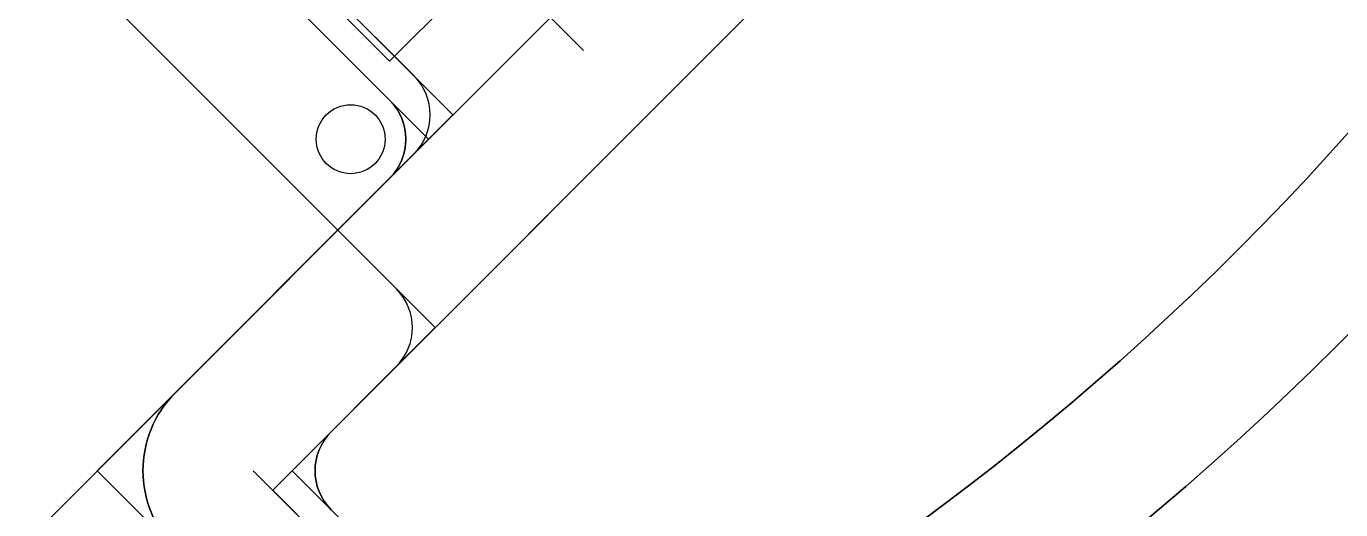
# Model space of a CAD drawing. Header units: centimetres. Extents: x -37.1 to 37.2, y -37.2 to 37.1.
# Drawn here: x 2.599 to 7.368, y -7.948 to -6.195 of the extents above; entities that cross this region are included whole.
import ezdxf

# ---------------------------------------------------------------- set-up
doc = ezdxf.new("R2010")
doc.units = ezdxf.units.CM
doc.header["$MEASUREMENT"] = 0
for name, color, linetype in [('IO基板 v3_Sketch1', 7, 'Continuous'), ('IO基板 v3_Sketch11', 7, 'Continuous'), ('IO基板 v3_Sketch12', 7, 'Continuous'), ('IO基板 v3_Sketch13', 7, 'Continuous'), ('IO基板 v3_Sketch14', 7, 'Continuous'), ('IO基板 v3_Sketch15', 7, 'Continuous'), ('IO基板 v3_Sketch17', 7, 'Continuous'), ('IO基板 v3_Sketch18', 7, 'Continuous'), ('IO基板 v3_Sketch19', 7, 'Continuous'), ('IO基板 v3_Sketch20', 7, 'Continuous'), ('IO基板 v3_Sketch21', 7, 'Continuous'), ('IO基板 v3_Sketch22', 7, 'Continuous'), ('IO基板 v3_Sketch24', 7, 'Continuous'), ('IO基板 v3_Sketch25', 7, 'Continuous'), ('IO基板 v3_Sketch26', 7, 'Continuous'), ('IO基板 v3_Sketch27', 7, 'Continuous'), ('IO基板 v3_Sketch28', 7, 'Continuous'), ('IO基板 v3_Sketch29', 7, 'Continuous'), ('IO基板 v3_Sketch30', 7, 'Continuous'), ('IO基板 v3_Sketch31', 7, 'Continuous'), ('IO基板 v3_Sketch32', 7, 'Continuous'), ('IO基板 v3_Sketch33', 7, 'Continuous'), ('IO基板 v3_Sketch34', 7, 'Continuous'), ('IO基板 v3_Sketch35', 7, 'Continuous'), ('IO基板 v3_Sketch36', 7, 'Continuous'), ('IO基板 v3_Sketch38', 7, 'Continuous'), ('IO基板 v3_Sketch39', 7, 'Continuous'), ('IO基板 v3_Sketch40', 7, 'Continuous'), ('IO基板 v3_Sketch41', 7, 'Continuous'), ('IO基板 v3_Sketch42', 7, 'Continuous'), ('IO基板 v3_Sketch43', 7, 'Continuous'), ('IO基板 v3_Sketch44', 7, 'Continuous'), ('IO基板 v3_Sketch45', 7, 'Continuous'), ('IO基板 v3_Sketch46', 7, 'Continuous'), ('IO基板 v3_Sketch47', 7, 'Continuous'), ('IO基板 v3_Sketch48', 7, 'Continuous'), ('IO基板 v3_Sketch49', 7, 'Continuous'), ('IO基板 v3_Sketch50', 7, 'Continuous'), ('IO基板 v3_Sketch51', 7, 'Continuous'), ('IO基板 v3_Sketch55', 7, 'Continuous'), ('IO基板 v3_Sketch56', 7, 'Continuous'), ('IO基板 v3_Sketch57', 7, 'Continuous'), ('IO基板 v3_Sketch58', 7, 'Continuous'), ('IO基板 v3_Sketch59', 7, 'Continuous'), ('IO基板 v3_Sketch60', 7, 'Continuous'), ('IO基板 v3_Sketch61', 7, 'Continuous'), ('IO基板 v3_Sketch62', 7, 'Continuous'), ('IO基板 v3_Sketch63', 7, 'Continuous'), ('IO基板 v3_Sketch64', 7, 'Continuous'), ('IO基板 v3_Sketch65', 7, 'Continuous'), ('IO基板 v3_Sketch66', 7, 'Continuous'), ('IO基板 v3_Sketch68', 7, 'Continuous'), ('IO基板 v3_Sketch69', 7, 'Continuous'), ('IO基板 v3_Sketch70', 7, 'Continuous'), ('IO基板 v3_Sketch71', 7, 'Continuous'), ('IO基板 v3_Sketch72', 7, 'Continuous'), ('IO基板 v3_Sketch9', 7, 'Continuous')]:
    doc.layers.add(name, color=color, linetype=linetype)

msp = doc.modelspace()

# ---------------------------------------------------------------- linework, layer by layer
at = {"layer": 'IO基板 v3_Sketch1'}
msp.add_circle((0, 0), 10.4, dxfattribs=at)
at = {"layer": 'IO基板 v3_Sketch11'}
for p, q in [((5.6851, -5.6851), (3.5638, -7.8065)), ((3.5638, -7.8065), (4.92, -9.1626))]:
    msp.add_line(p, q, dxfattribs=at)
at = {"layer": 'IO基板 v3_Sketch11', "extrusion": (0, 0, -1)}
msp.add_circle((0, 0), 10.4, dxfattribs=at)
at = {"layer": 'IO基板 v3_Sketch12'}
for p, q in [((3.5638, -7.8065, 0.3), (7.8065, -3.5638, 0.3)), ((4.92, -9.1626, 0.3), (3.5638, -7.8065, 0.3))]:
    msp.add_line(p, q, dxfattribs=at)
at = {"layer": 'IO基板 v3_Sketch13'}
for p, q in [((3.5638, -7.8065, 0.3), (7.8065, -3.5638, 0.3)), ((4.92, -9.1626, 0.3), (3.5638, -7.8065, 0.3))]:
    msp.add_line(p, q, dxfattribs=at)
at = {"layer": 'IO基板 v3_Sketch14'}
for p, q in [((3.5638, -7.8065, 0.3), (7.8065, -3.5638, 0.3)), ((4.92, -9.1626, 0.3), (3.5638, -7.8065, 0.3))]:
    msp.add_line(p, q, dxfattribs=at)
at = {"layer": 'IO基板 v3_Sketch15'}
for p, q in [((3.5638, -7.8065, 0.3), (7.8065, -3.5638, 0.3)), ((4.92, -9.1626, 0.3), (3.5638, -7.8065, 0.3))]:
    msp.add_line(p, q, dxfattribs=at)
at = {"layer": 'IO基板 v3_Sketch17'}
for p, q in [((3.5638, -7.8065, 0.3), (7.8065, -3.5638, 0.3)), ((4.92, -9.1626, 0.3), (3.5638, -7.8065, 0.3))]:
    msp.add_line(p, q, dxfattribs=at)
at = {"layer": 'IO基板 v3_Sketch18'}
for p, q in [((3.5638, -7.8065, 0.3), (7.8065, -3.5638, 0.3)), ((4.92, -9.1626, 0.3), (3.5638, -7.8065, 0.3))]:
    msp.add_line(p, q, dxfattribs=at)
msp.add_circle((0, 0, 0.3), 37.15, dxfattribs=at)
at = {"layer": 'IO基板 v3_Sketch19'}
for p, q in [((3.5638, -7.8065, 0.3), (7.8065, -3.5638, 0.3)), ((4.92, -9.1626, 0.3), (3.5638, -7.8065, 0.3))]:
    msp.add_line(p, q, dxfattribs=at)
at = {"layer": 'IO基板 v3_Sketch20'}
for p, q in [((3.5638, -7.8065, 0.3), (7.8065, -3.5638, 0.3)), ((4.92, -9.1626, 0.3), (3.5638, -7.8065, 0.3))]:
    msp.add_line(p, q, dxfattribs=at)
at = {"layer": 'IO基板 v3_Sketch21'}
for p, q in [((3.5638, -7.8065, 0.3), (7.8065, -3.5638, 0.3)), ((4.92, -9.1626, 0.3), (3.5638, -7.8065, 0.3))]:
    msp.add_line(p, q, dxfattribs=at)
at = {"layer": 'IO基板 v3_Sketch22'}
for p, q in [((3.5638, -7.8065, 0.3), (7.8065, -3.5638, 0.3)), ((4.92, -9.1626, 0.3), (3.5638, -7.8065, 0.3))]:
    msp.add_line(p, q, dxfattribs=at)
msp.add_circle((0, 0, 0.3), 9.9, dxfattribs=at)
at = {"layer": 'IO基板 v3_Sketch24'}
for p, q in [((3.5638, -7.8065, 0.3), (7.8065, -3.5638, 0.3)), ((3.935, -5.5968, 0.3), (4.6204, -6.2821, 0.3)), ((4.92, -9.1626, 0.3), (3.5638, -7.8065, 0.3))]:
    msp.add_line(p, q, dxfattribs=at)
at = {"layer": 'IO基板 v3_Sketch25'}
for p, q in [((3.5638, -7.8065, 0.3), (7.8065, -3.5638, 0.3)), ((4.92, -9.1626, 0.3), (3.5638, -7.8065, 0.3))]:
    msp.add_line(p, q, dxfattribs=at)
at = {"layer": 'IO基板 v3_Sketch26'}
for p, q in [((3.5638, -7.8065, 0.3), (7.8065, -3.5638, 0.3)), ((4.92, -9.1626, 0.3), (3.5638, -7.8065, 0.3))]:
    msp.add_line(p, q, dxfattribs=at)
at = {"layer": 'IO基板 v3_Sketch27'}
for p, q in [((3.5638, -7.8065, 0.3), (7.8065, -3.5638, 0.3)), ((4.92, -9.1626, 0.3), (3.5638, -7.8065, 0.3))]:
    msp.add_line(p, q, dxfattribs=at)
msp.add_circle((0, 0, 0.3), 9.9, dxfattribs=at)
at = {"layer": 'IO基板 v3_Sketch28'}
for p, q in [((3.5638, -7.8065, 0.3), (7.8065, -3.5638, 0.3)), ((3.5815, -5.9503, 0.3), (4.1472, -6.516, 0.3)), ((4.5007, -6.1624, 0.3), (2.496, -8.1672, 0.3)), ((3.6998, -8.6496, 0.3), (2.8567, -7.8065, 0.3)), ((4.92, -9.1626, 0.3), (3.5638, -7.8065, 0.3))]:
    msp.add_line(p, q, dxfattribs=at)
msp.add_circle((0, 0, 0.3), 9.9, dxfattribs=at)
at = {"layer": 'IO基板 v3_Sketch29'}
for p, q in [((3.5638, -7.8065, 0.3), (7.8065, -3.5638, 0.3)), ((2.1468, -4.5156, 0.3), (4.1472, -6.516, 0.3)), ((4.1472, -6.516, 0.3), (2.8567, -7.8065, 0.3)), ((2.8567, -7.8065, 0.3), (4.0734, -9.0232, 0.3)), ((4.92, -9.1626, 0.3), (3.5638, -7.8065, 0.3))]:
    msp.add_line(p, q, dxfattribs=at)
at = {"layer": 'IO基板 v3_Sketch30'}
for p, q in [((3.7052, -7.665, 0.3), (7.665, -3.7052, 0.3)), ((2.2452, -4.614, 0.3), (4.0058, -6.3746, 0.3)), ((4.0058, -6.6574, 0.3), (3.1396, -7.5236, 0.3))]:
    msp.add_line(p, q, dxfattribs=at)
for centre, radius, start, end in [((3.8643, -6.516, 0.3), 0.2, 315, 45), ((3.4224, -7.8065, 0.3), 0.4, 135, 225), ((3.8467, -7.8065, 0.3), 0.2, 135, 225)]:
    msp.add_arc(centre, radius, start, end, dxfattribs=at)
at = {"layer": 'IO基板 v3_Sketch31'}
for p, q in [((3.7052, -7.665, 0.3), (7.665, -3.7052, 0.3)), ((2.2452, -4.614, 0.3), (4.0058, -6.3746, 0.3)), ((4.0058, -6.6574, 0.3), (3.1396, -7.5236, 0.3))]:
    msp.add_line(p, q, dxfattribs=at)
for centre, radius, start, end in [((3.8643, -6.516, 0.3), 0.2, 315, 45), ((3.4224, -7.8065, 0.3), 0.4, 135, 225), ((3.8467, -7.8065, 0.3), 0.2, 135, 225)]:
    msp.add_arc(centre, radius, start, end, dxfattribs=at)
at = {"layer": 'IO基板 v3_Sketch32'}
for p, q in [((3.7052, -7.665, 0.3), (7.665, -3.7052, 0.3)), ((2.2452, -4.614, 0.3), (4.0058, -6.3746, 0.3)), ((4.0058, -6.6574, 0.3), (3.1396, -7.5236, 0.3))]:
    msp.add_line(p, q, dxfattribs=at)
for centre, radius, start, end in [((3.8643, -6.516, 0.3), 0.2, 315, 45), ((3.4224, -7.8065, 0.3), 0.4, 135, 225), ((3.8467, -7.8065, 0.3), 0.2, 135, 225)]:
    msp.add_arc(centre, radius, start, end, dxfattribs=at)
at = {"layer": 'IO基板 v3_Sketch33'}
for p, q in [((3.7052, -7.665, 0.3), (7.665, -3.7052, 0.3)), ((2.1468, -4.5156, 0.3), (4.1472, -6.516, 0.3)), ((3.1297, -5.6753, 0.3), (4.0588, -6.6044, 0.3)), ((4.1472, -6.516, 0.3), (3.1396, -7.5236, 0.3))]:
    msp.add_line(p, q, dxfattribs=at)
for centre, radius in [((3.4224, -7.8065, 0.3), 0.4), ((3.8467, -7.8065, 0.3), 0.2)]:
    msp.add_arc(centre, radius, 135, 225, dxfattribs=at)
at = {"layer": 'IO基板 v3_Sketch34'}
for p, q in [((3.7052, -7.665, 0.3), (7.665, -3.7052, 0.3)), ((2.1213, -4.6669, 0.3), (3.9174, -6.463, 0.3)), ((3.9174, -6.7458, 0.3), (3.1396, -7.5236, 0.3))]:
    msp.add_line(p, q, dxfattribs=at)
for centre, radius, start, end in [((3.776, -6.6044, 0.3), 0.2, 315, 45), ((3.4224, -7.8065, 0.3), 0.4, 135, 225), ((3.8467, -7.8065, 0.3), 0.2, 135, 225)]:
    msp.add_arc(centre, radius, start, end, dxfattribs=at)
at = {"layer": 'IO基板 v3_Sketch35'}
for p, q in [((3.7052, -7.665, 0.3), (7.665, -3.7052, 0.3)), ((2.1213, -4.6669, 0.3), (3.9174, -6.463, 0.3)), ((3.9174, -6.7458, 0.3), (3.1396, -7.5236, 0.3))]:
    msp.add_line(p, q, dxfattribs=at)
for centre, radius, start, end in [((3.776, -6.6044, 0.3), 0.2, 315, 45), ((3.4224, -7.8065, 0.3), 0.4, 135, 225), ((3.8467, -7.8065, 0.3), 0.2, 135, 225)]:
    msp.add_arc(centre, radius, start, end, dxfattribs=at)
at = {"layer": 'IO基板 v3_Sketch36'}
for p, q in [((3.7052, -7.665, 0.3), (7.665, -3.7052, 0.3)), ((2.1213, -4.6669, 0.3), (3.9174, -6.463, 0.3)), ((3.9174, -6.7458, 0.3), (3.1396, -7.5236, 0.3))]:
    msp.add_line(p, q, dxfattribs=at)
for centre, radius, start, end in [((3.776, -6.6044, 0.3), 0.2, 315, 45), ((3.4224, -7.8065, 0.3), 0.4, 135, 225), ((3.8467, -7.8065, 0.3), 0.2, 135, 225)]:
    msp.add_arc(centre, radius, start, end, dxfattribs=at)
at = {"layer": 'IO基板 v3_Sketch38'}
for p, q in [((7.665, -3.7052, 0.15), (3.7052, -7.665, 0.15)), ((3.9174, -6.463, 0.15), (2.1213, -4.6669, 0.15)), ((3.1396, -7.5236, 0.15), (3.9174, -6.7458, 0.15))]:
    msp.add_line(p, q, dxfattribs=at)
at = {"layer": 'IO基板 v3_Sketch38', "extrusion": (-1e-16, 0, -1)}
for centre, radius, start, end in [((-3.776, -6.6044, -0.15), 0.2, 135, 225), ((-3.4224, -7.8065, -0.15), 0.4, 315, 45), ((-3.8467, -7.8065, -0.15), 0.2, 315, 45)]:
    msp.add_arc(centre, radius, start, end, dxfattribs=at)
at = {"layer": 'IO基板 v3_Sketch39'}
for p, q in [((3.7052, -7.665, 0.3), (7.665, -3.7052, 0.3)), ((2.1213, -4.6669, 0.3), (3.9174, -6.463, 0.3)), ((3.9174, -6.7458, 0.3), (3.1396, -7.5236, 0.3))]:
    msp.add_line(p, q, dxfattribs=at)
for centre, radius, start, end in [((3.776, -6.6044, 0.3), 0.2, 315, 45), ((3.4224, -7.8065, 0.3), 0.4, 135, 225), ((3.8467, -7.8065, 0.3), 0.2, 135, 225)]:
    msp.add_arc(centre, radius, start, end, dxfattribs=at)
at = {"layer": 'IO基板 v3_Sketch40'}
for p, q in [((3.7052, -7.665, 0.3), (7.665, -3.7052, 0.3)), ((2.1213, -4.6669, 0.3), (3.9174, -6.463, 0.3)), ((3.9174, -6.7458, 0.3), (3.1396, -7.5236, 0.3))]:
    msp.add_line(p, q, dxfattribs=at)
for centre, radius, start, end in [((3.776, -6.6044, 0.3), 0.2, 315, 45), ((3.4224, -7.8065, 0.3), 0.4, 135, 225), ((3.8467, -7.8065, 0.3), 0.2, 135, 225)]:
    msp.add_arc(centre, radius, start, end, dxfattribs=at)
at = {"layer": 'IO基板 v3_Sketch41'}
for p, q in [((3.7052, -7.665, 0.3), (7.665, -3.7052, 0.3)), ((2.1213, -4.6669, 0.3), (3.9174, -6.463, 0.3)), ((3.9174, -6.7458, 0.3), (3.1396, -7.5236, 0.3))]:
    msp.add_line(p, q, dxfattribs=at)
for centre, radius, start, end in [((3.776, -6.6044, 0.3), 0.2, 315, 45), ((3.4224, -7.8065, 0.3), 0.4, 135, 225), ((3.8467, -7.8065, 0.3), 0.2, 135, 225)]:
    msp.add_arc(centre, radius, start, end, dxfattribs=at)
at = {"layer": 'IO基板 v3_Sketch42'}
for p, q in [((3.7052, -7.665, 0.3), (7.665, -3.7052, 0.3)), ((2.1213, -4.6669, 0.3), (3.9174, -6.463, 0.3)), ((3.9174, -6.7458, 0.3), (3.1396, -7.5236, 0.3))]:
    msp.add_line(p, q, dxfattribs=at)
for centre, radius, start, end in [((3.776, -6.6044, 0.3), 0.2, 315, 45), ((3.4224, -7.8065, 0.3), 0.4, 135, 225), ((3.8467, -7.8065, 0.3), 0.2, 135, 225)]:
    msp.add_arc(centre, radius, start, end, dxfattribs=at)
at = {"layer": 'IO基板 v3_Sketch43'}
for p, q in [((3.7052, -7.665, 0.3), (7.665, -3.7052, 0.3)), ((2.1213, -4.6669, 0.3), (3.9174, -6.463, 0.3)), ((3.9174, -6.7458, 0.3), (3.1396, -7.5236, 0.3))]:
    msp.add_line(p, q, dxfattribs=at)
msp.add_circle((0, 0, 0.3), 9.9, dxfattribs=at)
for centre, radius, start, end in [((3.776, -6.6044, 0.3), 0.2, 315, 45), ((3.4224, -7.8065, 0.3), 0.4, 135, 225), ((3.8467, -7.8065, 0.3), 0.2, 135, 225)]:
    msp.add_arc(centre, radius, start, end, dxfattribs=at)
at = {"layer": 'IO基板 v3_Sketch44'}
for p, q in [((3.7052, -7.665, 0.3), (7.665, -3.7052, 0.3)), ((2.1213, -4.6669, 0.3), (3.9174, -6.463, 0.3)), ((3.9174, -6.7458, 0.3), (3.1396, -7.5236, 0.3))]:
    msp.add_line(p, q, dxfattribs=at)
for centre, radius, start, end in [((3.776, -6.6044, 0.3), 0.2, 315, 45), ((3.4224, -7.8065, 0.3), 0.4, 135, 225), ((3.8467, -7.8065, 0.3), 0.2, 135, 225)]:
    msp.add_arc(centre, radius, start, end, dxfattribs=at)
at = {"layer": 'IO基板 v3_Sketch45'}
for p, q in [((3.7052, -7.665, 0.3), (7.665, -3.7052, 0.3)), ((2.1213, -4.6669, 0.3), (3.9174, -6.463, 0.3)), ((3.9174, -6.7458, 0.3), (3.1396, -7.5236, 0.3))]:
    msp.add_line(p, q, dxfattribs=at)
for centre, radius, start, end in [((3.776, -6.6044, 0.3), 0.2, 315, 45), ((3.4224, -7.8065, 0.3), 0.4, 135, 225), ((3.8467, -7.8065, 0.3), 0.2, 135, 225)]:
    msp.add_arc(centre, radius, start, end, dxfattribs=at)
at = {"layer": 'IO基板 v3_Sketch46'}
for p, q in [((3.7052, -7.665, 0.3), (7.665, -3.7052, 0.3)), ((2.1213, -4.6669, 0.3), (3.9174, -6.463, 0.3)), ((3.9174, -6.7458, 0.3), (3.1396, -7.5236, 0.3))]:
    msp.add_line(p, q, dxfattribs=at)
for centre, radius, start, end in [((3.776, -6.6044, 0.3), 0.2, 315, 45), ((3.4224, -7.8065, 0.3), 0.4, 135, 225), ((3.8467, -7.8065, 0.3), 0.2, 135, 225)]:
    msp.add_arc(centre, radius, start, end, dxfattribs=at)
at = {"layer": 'IO基板 v3_Sketch47'}
for p, q in [((3.7052, -7.665, 0.3), (7.665, -3.7052, 0.3)), ((3.136, -5.6816, 0.3), (3.9174, -6.463, 0.3)), ((3.9174, -6.7458, 0.3), (3.1396, -7.5236, 0.3))]:
    msp.add_line(p, q, dxfattribs=at)
for centre, radius, start, end in [((3.776, -6.6044, 0.3), 0.2, 315, 45), ((3.4224, -7.8065, 0.3), 0.4, 135, 225), ((3.8467, -7.8065, 0.3), 0.2, 135, 225)]:
    msp.add_arc(centre, radius, start, end, dxfattribs=at)
at = {"layer": 'IO基板 v3_Sketch48'}
for p, q in [((3.7052, -7.665, 0.3), (7.665, -3.7052, 0.3)), ((3.136, -5.6816, 0.3), (3.9174, -6.463, 0.3)), ((3.9174, -6.7458, 0.3), (3.1396, -7.5236, 0.3))]:
    msp.add_line(p, q, dxfattribs=at)
for centre, radius, start, end in [((3.776, -6.6044, 0.3), 0.2, 315, 45), ((3.4224, -7.8065, 0.3), 0.4, 135, 225), ((3.8467, -7.8065, 0.3), 0.2, 135, 225)]:
    msp.add_arc(centre, radius, start, end, dxfattribs=at)
at = {"layer": 'IO基板 v3_Sketch49'}
for p, q in [((3.7052, -7.665, 0.3), (7.665, -3.7052, 0.3)), ((3.136, -5.6816, 0.3), (3.9174, -6.463, 0.3)), ((3.9174, -6.7458, 0.3), (3.1396, -7.5236, 0.3))]:
    msp.add_line(p, q, dxfattribs=at)
for centre, radius, start, end in [((3.776, -6.6044, 0.3), 0.2, 315, 45), ((3.4224, -7.8065, 0.3), 0.4, 135, 225), ((3.8467, -7.8065, 0.3), 0.2, 135, 225)]:
    msp.add_arc(centre, radius, start, end, dxfattribs=at)
at = {"layer": 'IO基板 v3_Sketch50'}
for p, q in [((3.7052, -7.665, 0.3), (7.665, -3.7052, 0.3)), ((3.136, -5.6816, 0.3), (3.9174, -6.463, 0.3)), ((3.9174, -6.7458, 0.3), (3.1396, -7.5236, 0.3))]:
    msp.add_line(p, q, dxfattribs=at)
for centre, radius, start, end in [((3.776, -6.6044, 0.3), 0.2, 315, 45), ((3.4224, -7.8065, 0.3), 0.4, 135, 225), ((3.8467, -7.8065, 0.3), 0.2, 135, 225)]:
    msp.add_arc(centre, radius, start, end, dxfattribs=at)
at = {"layer": 'IO基板 v3_Sketch51'}
for p, q in [((3.7052, -7.665, 0.3), (7.665, -3.7052, 0.3)), ((3.136, -5.6816, 0.3), (3.9174, -6.463, 0.3)), ((3.9174, -6.7458, 0.3), (3.1396, -7.5236, 0.3))]:
    msp.add_line(p, q, dxfattribs=at)
for centre, radius, start, end in [((3.776, -6.6044, 0.3), 0.2, 315, 45), ((3.4224, -7.8065, 0.3), 0.4, 135, 225), ((3.8467, -7.8065, 0.3), 0.2, 135, 225)]:
    msp.add_arc(centre, radius, start, end, dxfattribs=at)
at = {"layer": 'IO基板 v3_Sketch55'}
for p, q in [((3.7052, -7.665, 0.3), (7.665, -3.7052, 0.3)), ((3.136, -5.6816, 0.3), (3.9174, -6.463, 0.3)), ((3.9174, -6.7458, 0.3), (3.1396, -7.5236, 0.3))]:
    msp.add_line(p, q, dxfattribs=at)
for centre, radius, start, end in [((3.776, -6.6044, 0.3), 0.2, 315, 45), ((3.4224, -7.8065, 0.3), 0.4, 135, 225), ((3.8467, -7.8065, 0.3), 0.2, 135, 225)]:
    msp.add_arc(centre, radius, start, end, dxfattribs=at)
at = {"layer": 'IO基板 v3_Sketch56'}
for p, q in [((3.7052, -7.665, 0.3), (7.665, -3.7052, 0.3)), ((3.136, -5.6816, 0.3), (3.9174, -6.463, 0.3)), ((3.9174, -6.7458, 0.3), (3.1396, -7.5236, 0.3))]:
    msp.add_line(p, q, dxfattribs=at)
for centre, radius, start, end in [((3.776, -6.6044, 0.3), 0.2, 315, 45), ((3.4224, -7.8065, 0.3), 0.4, 135, 225), ((3.8467, -7.8065, 0.3), 0.2, 135, 225)]:
    msp.add_arc(centre, radius, start, end, dxfattribs=at)
at = {"layer": 'IO基板 v3_Sketch57'}
for p, q in [((3.7052, -7.665, 0.3), (7.665, -3.7052, 0.3)), ((3.2775, -5.823, 0.3), (3.9174, -6.463, 0.3)), ((3.9174, -6.7458, 0.3), (3.1396, -7.5236, 0.3))]:
    msp.add_line(p, q, dxfattribs=at)
for centre, radius, start, end in [((3.776, -6.6044, 0.3), 0.2, 315, 45), ((3.4224, -7.8065, 0.3), 0.4, 135, 225), ((3.8467, -7.8065, 0.3), 0.2, 135, 225)]:
    msp.add_arc(centre, radius, start, end, dxfattribs=at)
at = {"layer": 'IO基板 v3_Sketch58'}
for p, q in [((3.7052, -7.665, 0.3), (7.665, -3.7052, 0.3)), ((3.2775, -5.823, 0.3), (3.9174, -6.463, 0.3)), ((3.9174, -6.7458, 0.3), (3.1396, -7.5236, 0.3))]:
    msp.add_line(p, q, dxfattribs=at)
for centre, radius, start, end in [((3.776, -6.6044, 0.3), 0.2, 315, 45), ((3.4224, -7.8065, 0.3), 0.4, 135, 225), ((3.8467, -7.8065, 0.3), 0.2, 135, 225)]:
    msp.add_arc(centre, radius, start, end, dxfattribs=at)
at = {"layer": 'IO基板 v3_Sketch59'}
for p, q in [((3.7052, -7.665, 0.3), (7.665, -3.7052, 0.3)), ((3.2775, -5.823, 0.3), (3.9174, -6.463, 0.3)), ((3.9174, -6.7458, 0.3), (3.1396, -7.5236, 0.3))]:
    msp.add_line(p, q, dxfattribs=at)
msp.add_circle((0, 0, 0.3), 9.9, dxfattribs=at)
for centre, radius, start, end in [((3.776, -6.6044, 0.3), 0.2, 315, 45), ((3.4224, -7.8065, 0.3), 0.4, 135, 225), ((3.8467, -7.8065, 0.3), 0.2, 135, 225)]:
    msp.add_arc(centre, radius, start, end, dxfattribs=at)
at = {"layer": 'IO基板 v3_Sketch60'}
for p, q in [((3.9174, -6.463, 0.46), (2.4613, -5.0069, 0.46)), ((3.1396, -7.5236, 0.46), (3.9174, -6.7458, 0.46))]:
    msp.add_line(p, q, dxfattribs=at)
for centre, radius, start, end in [((3.776, -6.6044, 0.46), 0.2, 315, 45), ((3.4224, -7.8065, 0.46), 0.4, 135, 225)]:
    msp.add_arc(centre, radius, start, end, dxfattribs=at)
at = {"layer": 'IO基板 v3_Sketch61'}
for p, q in [((3.9174, -6.463, 0.46), (2.4613, -5.0069, 0.46)), ((3.1396, -7.5236, 0.46), (3.9174, -6.7458, 0.46))]:
    msp.add_line(p, q, dxfattribs=at)
msp.add_circle((3.776, -6.6044, 0.46), 0.125, dxfattribs=at)
for centre, radius, start, end in [((3.776, -6.6044, 0.46), 0.2, 315, 45), ((3.4224, -7.8065, 0.46), 0.4, 135, 225)]:
    msp.add_arc(centre, radius, start, end, dxfattribs=at)
at = {"layer": 'IO基板 v3_Sketch62'}
for p, q in [((3.9174, -6.463, 0.46), (2.5197, -5.0652, 0.46)), ((3.1396, -7.5236, 0.46), (3.9174, -6.7458, 0.46))]:
    msp.add_line(p, q, dxfattribs=at)
msp.add_circle((3.776, -6.6044, 0.46), 0.125, dxfattribs=at)
for centre, radius, start, end in [((3.776, -6.6044, 0.46), 0.2, 315, 45), ((3.4224, -7.8065, 0.46), 0.4, 135, 225)]:
    msp.add_arc(centre, radius, start, end, dxfattribs=at)
at = {"layer": 'IO基板 v3_Sketch63'}
for p, q in [((3.9174, -6.463, 0.46), (2.5197, -5.0652, 0.46)), ((3.1396, -7.5236, 0.46), (3.9174, -6.7458, 0.46))]:
    msp.add_line(p, q, dxfattribs=at)
for centre, radius in [((0, 0, 0.46), 9.9), ((3.776, -6.6044, 0.46), 0.125)]:
    msp.add_circle(centre, radius, dxfattribs=at)
for centre, radius, start, end in [((3.776, -6.6044, 0.46), 0.2, 315, 45), ((3.4224, -7.8065, 0.46), 0.4, 135, 225)]:
    msp.add_arc(centre, radius, start, end, dxfattribs=at)
at = {"layer": 'IO基板 v3_Sketch64'}
for p, q in [((2.5197, -5.0652, 0.3), (3.9174, -6.463, 0.3)), ((3.9174, -6.7458, 0.3), (3.1396, -7.5236, 0.3))]:
    msp.add_line(p, q, dxfattribs=at)
at = {"layer": 'IO基板 v3_Sketch64', "extrusion": (-1e-16, 0, -1)}
msp.add_circle((0, 0, -0.3), 9.9, dxfattribs=at)
for centre, radius, start, end in [((-3.776, -6.6044, -0.3), 0.2, 135, 225), ((-3.4224, -7.8065, -0.3), 0.4, 315, 45)]:
    msp.add_arc(centre, radius, start, end, dxfattribs=at)
at = {"layer": 'IO基板 v3_Sketch65'}
for p, q in [((1.8, -5.005, 0.46), (4.0826, -7.2877, 0.46)), ((3.9174, -6.463, 0.46), (2.5197, -5.0652, 0.46)), ((3.1396, -7.5236, 0.46), (3.9174, -6.7458, 0.46))]:
    msp.add_line(p, q, dxfattribs=at)
for centre, radius, start, end in [((3.776, -6.6044, 0.46), 0.2, 315, 45), ((3.4224, -7.8065, 0.46), 0.4, 135, 225)]:
    msp.add_arc(centre, radius, start, end, dxfattribs=at)
at = {"layer": 'IO基板 v3_Sketch66'}
for p, q in [((3.7291, -6.9341, 1.46), (1.8586, -5.0636, 1.46)), ((3.1396, -7.5236, 1.46), (3.7291, -6.9341, 1.46)), ((3.7291, -6.9341, 1.46), (4.0826, -7.2877, 1.46)), ((4.0826, -7.2877, 1.46), (3.4931, -7.8772, 1.46)), ((3.4224, -7.8065, 1.46), (4.55, -8.9341, 1.46))]:
    msp.add_line(p, q, dxfattribs=at)
msp.add_circle((0, 0, 1.46), 9.9, dxfattribs=at)
msp.add_arc((3.4224, -7.8065, 1.46), 0.4, 135, 225, dxfattribs=at)
at = {"layer": 'IO基板 v3_Sketch68'}
for p, q in [((4.0826, -7.2877, 1.46), (1.8586, -5.0636, 1.46)), ((3.4931, -7.8772, 1.46), (4.0826, -7.2877, 1.46)), ((3.4931, -7.8772, 1.46), (3.5638, -7.8065, 1.46)), ((3.5638, -7.8065, 1.46), (4.8097, -9.0523, 1.46)), ((4.4563, -8.8403, 1.46), (3.4931, -7.8772, 1.46))]:
    msp.add_line(p, q, dxfattribs=at)
msp.add_circle((0, 0, 1.46), 9.9, dxfattribs=at)
at = {"layer": 'IO基板 v3_Sketch69'}
for p, q in [((3.7052, -7.665, 0.3), (7.665, -3.7052, 0.3)), ((3.2775, -5.823, 0.3), (3.9174, -6.463, 0.3)), ((3.9174, -6.7458, 0.3), (3.1396, -7.5236, 0.3))]:
    msp.add_line(p, q, dxfattribs=at)
for centre, radius, start, end in [((3.776, -6.6044, 0.3), 0.2, 315, 45), ((3.4224, -7.8065, 0.3), 0.4, 135, 225), ((3.8467, -7.8065, 0.3), 0.2, 135, 225)]:
    msp.add_arc(centre, radius, start, end, dxfattribs=at)
at = {"layer": 'IO基板 v3_Sketch70'}
for p, q in [((3.9412, -7.1462, 1.46), (1.8586, -5.0636, 1.46)), ((3.7052, -7.665, 1.46), (3.9412, -7.4291, 1.46))]:
    msp.add_line(p, q, dxfattribs=at)
for centre, start, end in [((3.7998, -7.2877, 1.46), 315, 45), ((3.8467, -7.8065, 1.46), 135, 225)]:
    msp.add_arc(centre, 0.2, start, end, dxfattribs=at)
at = {"layer": 'IO基板 v3_Sketch71'}
for p, q in [((3.7052, -7.665, 0.3), (7.665, -3.7052, 0.3)), ((2.9274, -5.473, 0.3), (3.9174, -6.463, 0.3)), ((3.9174, -6.7458, 0.3), (3.1396, -7.5236, 0.3))]:
    msp.add_line(p, q, dxfattribs=at)
for centre, radius, start, end in [((3.776, -6.6044, 0.3), 0.2, 315, 45), ((3.4224, -7.8065, 0.3), 0.4, 135, 225), ((3.8467, -7.8065, 0.3), 0.2, 135, 225)]:
    msp.add_arc(centre, radius, start, end, dxfattribs=at)
at = {"layer": 'IO基板 v3_Sketch72'}
for p, q in [((3.9412, -7.1462, 1.46), (1.8586, -5.0636, 1.46)), ((3.7052, -7.665, 1.46), (3.9412, -7.4291, 1.46))]:
    msp.add_line(p, q, dxfattribs=at)
for centre, start, end in [((3.7998, -7.2877, 1.46), 315, 45), ((3.8467, -7.8065, 1.46), 135, 225)]:
    msp.add_arc(centre, 0.2, start, end, dxfattribs=at)
at = {"layer": 'IO基板 v3_Sketch9'}
for p, q in [((3.3517, -5.7558, 0.3), (3.9174, -6.3215, 0.3)), ((3.9174, -6.3215, 0.3), (4.3063, -5.9326, 0.3))]:
    msp.add_line(p, q, dxfattribs=at)

doc.saveas('drawing.dxf')
